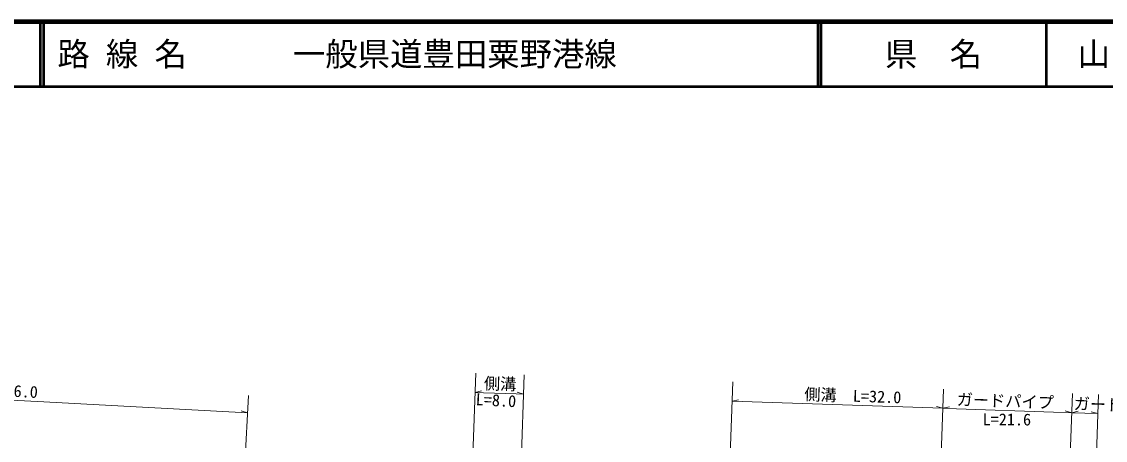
# Model space of a CAD drawing. Units: millimetres, scale not verified. Extents: x 40000 to 680000, y 20000 to 380000.
# Drawn here: x 174875 to 342152, y 315374 to 380000 of the extents above; entities that cross this region are included whole.
import ezdxf
from ezdxf.enums import TextEntityAlignment as Align

# ---------------------------------------------------------------- set-up
doc = ezdxf.new("R2010")
doc.units = ezdxf.units.MM
doc.header["$LTSCALE"] = 1000
for name, color, linetype, lineweight in [('M-BGD', 7, 'Continuous', 13), ('M-STR-HTXT', 7, 'Continuous', 13), ('M-TTL', 2, 'Continuous', 140), ('M-TTL-LINE', 7, 'Continuous', 50)]:
    doc.layers.add(name, color=color, linetype=linetype, lineweight=lineweight)
doc.layers.add('M-TTL-TXT', color=7, linetype='Continuous')
doc.styles.add('ＭＳ ゴシック', font='')
doc.styles.get('ＭＳ ゴシック').set_extended_font_data('MS Gothic')

msp = doc.modelspace()

# ---------------------------------------------------------------- linework, layer by layer
at = {"layer": 'M-BGD'}
for p, q in [((244863, 322773), (245871, 322989)), ((244863, 322773), (246187, 322728)), ((246187, 322728), (251184, 322559)), ((251184, 322559), (252364, 322518)), ((252364, 322518), (251374, 322802))]:
    msp.add_line(p, q, dxfattribs=at)
at = {"layer": 'M-STR-HTXT'}
for p, q in [((244963, 325734), (243513, 283059)), ((252465, 325479), (251014, 282786)), ((284630, 324386), (283196, 282174)), ((317165, 323280), (315765, 282081)), ((162332, 322148), (177310, 321347)), ((177310, 321347), (209725, 319616)), ((209869, 322312), (207962, 286612)), ((284530, 321425), (285538, 321641)), ((284530, 321425), (317064, 320320)), ((337063, 322604), (335540, 277797)), ((341079, 322468), (339781, 284266)), ((209725, 319616), (208740, 319919)), ((317064, 320320), (316073, 320604)), ((317064, 320320), (318072, 320536)), ((317064, 320320), (319163, 320249)), ((319163, 320249), (334154, 319739)), ((334154, 319739), (336962, 319644)), ((336962, 319644), (335971, 319928)), ((336962, 319644), (337970, 319860)), ((336962, 319644), (340979, 319507)), ((340979, 319507), (339988, 319791))]:
    msp.add_line(p, q, dxfattribs=at)
at = {"layer": 'M-TTL'}
msp.add_line((680000, 380000), (40000, 380000), dxfattribs=at)
at = {"layer": 'M-TTL-LINE'}
for p, q in [((177750, 380000), (177750, 370000)), ((178250, 380000), (178250, 370000)), ((297750, 380000), (297750, 370000)), ((298250, 380000), (298250, 370000)), ((333000, 380000), (333000, 370000)), ((40000, 370000), (680000, 370000))]:
    msp.add_line(p, q, dxfattribs=at)

# ---------------------------------------------------------------- texts
at = {"layer": 'M-STR-HTXT', "style": 'ＭＳ ゴシック'}
for s, rotation, p in [('側溝\u3000L=86.0', 356.942, (162332, 322148)), ('側溝', 358.054, (246187, 322728)), ('側溝\u3000L=32.0', 358.054, (295639, 321048))]:
    msp.add_text(s, height=1833, rotation=rotation, dxfattribs=at).set_placement(p, align=Align.BOTTOM_LEFT)
for s, rotation, p in [('L=8.0', 356.987, (248014, 320095)), ('ガードパイプ', 358.054, (326658, 319994)), ('ガードレール', 358.054, (344716, 319346)), ('L=21.6', 359.685, (326945, 317138))]:
    msp.add_text(s, height=1833, rotation=rotation, dxfattribs=at).set_placement(p, align=Align.BOTTOM_CENTER)
at = {"layer": 'M-TTL-TXT', "style": 'ＭＳ ゴシック'}
for s, p in [('路 線 名', (180380, 375000)), ('一般県道豊田粟野港線', (216734, 375000))]:
    msp.add_text(s, height=3666, dxfattribs=at).set_placement(p, align=Align.MIDDLE_LEFT)
for s, p in [('県\u3000名', (315625, 375000)), ('山\u3000口\u3000県', (350375, 375000))]:
    msp.add_text(s, height=3666, dxfattribs=at).set_placement(p, align=Align.MIDDLE_CENTER)

doc.saveas('drawing.dxf')
